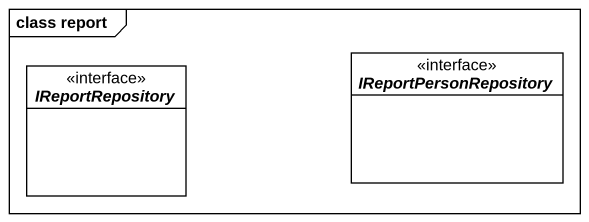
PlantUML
@startuml
mainframe class report
hide circle
hide empty members
interface IReportPersonRepository
interface IReportRepository
@enduml
